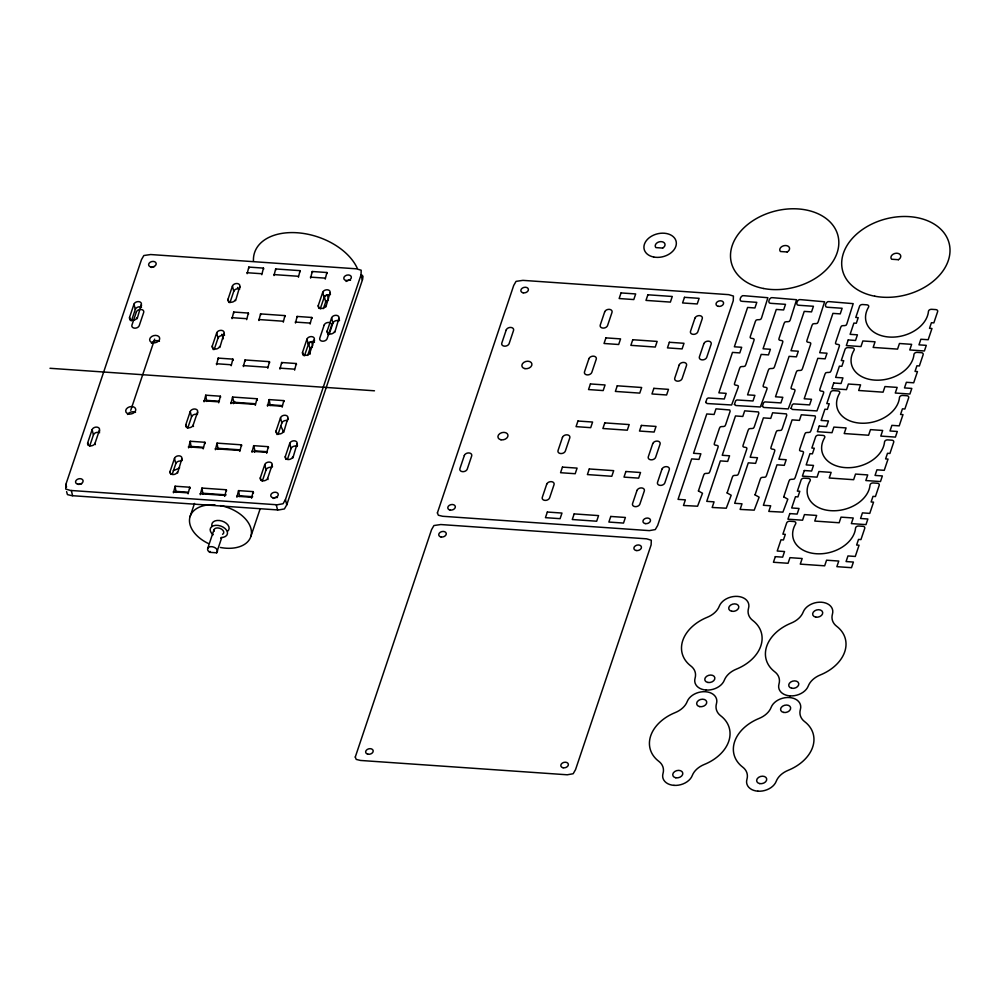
<?xml version="1.0" encoding="UTF-8"?>
<svg xmlns="http://www.w3.org/2000/svg" width="1000" height="1000" viewBox="0 0 1000 1000"><rect width="100%" height="100%" fill="white"/><g stroke="black" fill="none" stroke-linecap="round" stroke-linejoin="round"><path stroke-width="1.5" d="M66.6 491.625L67.425 494.6L71.725 495.65L278.475 509.988L284.4 508.938L286.775 504.825L362.6 279.387L363 276.312L361.637 274.775M221.838 334.275L223.538 335.613M237.587 287.45L237.862 288.438L239.587 288.812M65.875 484.375L65.713 489.038L70.388 490.438L277.15 504.787L283.075 503.738L285.438 499.613L361.037 274.875L361.2 270.225L356.525 268.825L150.675 254.537L143.837 255.525L141.475 259.637L65.875 484.375L66.537 486.987M130.4 320.525L129.575 317.275L133.988 304.163A3.837 2.737 -14.3 0 1 138.588 301.613A3.837 2.737 -14.3 0 1 141.3 304.675L141.55 305.65M88.362 445.375L87.7 442.775L92.112 429.663A3.837 2.737 -14.3 0 1 96.725 427.113A3.837 2.737 -14.3 0 1 99.438 430.175L99.688 431.15M131.45 320.838L135.312 309.363L133.988 304.163M89.588 446.337L93.438 434.862L92.112 429.663M137.137 318.75L141.3 304.675M95.35 444.588L95.025 443.288L99.438 430.175M130.738 410.3L154.675 339.137M170.825 474.412L170.075 471.488L174.488 458.375A3.837 2.737 -14.3 0 1 179.088 455.825A3.837 2.737 -14.3 0 1 181.8 458.888L182.213 460.513M186.575 427.6L185.825 424.663L190.238 411.562A3.837 2.737 -14.3 0 1 194.838 409A3.837 2.737 -14.3 0 1 197.55 412.062L197.8 413.038M213.2 349.588L212.288 346.012L216.688 332.9A3.837 2.737 -14.3 0 1 221.3 330.35A3.837 2.737 -14.3 0 1 224.013 333.413L224.513 335.363M228.863 302.438L228.038 299.188L232.438 286.075A3.837 2.737 -14.3 0 1 237.05 283.525A3.837 2.737 -14.3 0 1 239.762 286.588L240.012 287.562M172.225 474.237L175.812 463.587L174.488 458.375M187.7 428.237L191.562 416.763L190.238 411.562M214.163 349.575L218.025 338.1L216.688 332.9M229.913 302.75L233.762 291.288L232.438 286.075M177.638 472.975L181.8 458.888M193.475 426.475L193.137 425.175L197.55 412.062M219.85 347.5L224.013 333.413M235.6 300.675L239.762 286.588M173.463 492.8L175.113 486.213L189.75 487.225L190.075 488.525M188.588 447.863L190.225 441.262L204.862 442.275L205.2 443.575M204.088 401.788L205.725 395.188L220.362 396.213L220.613 397.188M216.562 364.7L218.2 358.113L232.838 359.125L233.162 360.425M232.05 318.637L233.7 312.038L248.337 313.062L248.588 314.037M247.175 273.688L248.812 267.087L263.45 268.113L263.7 269.088M176.088 492.463L175.113 486.213M191.2 447.525L190.225 441.262M206.7 401.45L205.725 395.188M188.1 493.825L189.75 487.225M203.225 448.875L204.862 442.275M218.725 402.8L220.362 396.213M231.2 365.725L232.838 359.125M246.688 319.65L248.337 313.062M261.812 274.7L263.45 268.113M190.075 516.587L194.5 503.438M200.3 494.663L201.95 488.075L226.337 489.762L226.588 490.737M215.425 449.725L217.062 443.125L241.462 444.825L241.713 445.8M230.925 403.65L232.562 397.05L256.962 398.75L257.375 400.375M243.4 366.562L245.037 359.975L269.438 361.662L269.675 362.638M258.888 320.5L260.538 313.9L284.925 315.6L285.175 316.575M274.012 275.55L275.65 268.95L300.05 270.65L300.3 271.625M202.913 494.325L201.95 488.075M218.038 449.387L217.062 443.125M233.412 403.663L233.888 402.262L232.562 397.05M224.7 496.362L226.337 489.762M239.825 451.413L241.462 444.825M255.312 405.337L256.962 398.75M267.787 368.263L269.438 361.662M283.288 322.188L284.925 315.6M298.412 277.238L300.05 270.65M207.662 548.538L213.962 529.812M220.863 538.288A5.112 3.25 18.6 0 0 221.675 537.812L216.625 552.8L209.662 552.312L209.975 551.375M236.9 497.212L238.538 490.613L253.175 491.625L253.512 492.925M252.013 452.262L253.663 445.662L268.3 446.688L268.55 447.663M267.512 406.188L269.163 399.6L283.8 400.613L284.037 401.587M279.988 369.113L281.625 362.512L296.262 363.525L296.512 364.5M295.487 323.038L297.125 316.438L311.762 317.462L312.013 318.438M310.6 278.087L312.25 271.5L326.887 272.512L327.137 273.488M239.625 496.525L238.538 490.613M254.513 452.275L254.988 450.875L253.663 445.662M270.25 405.5L269.163 399.6M251.537 498.225L253.175 491.625M266.663 453.275L268.3 446.688M282.15 407.2L283.8 400.613M294.625 370.125L296.262 363.525M310.125 324.05L311.762 317.462M325.238 279.1L326.887 272.512M261 480.35L260.338 477.75L264.75 464.637A3.837 2.737 -14.3 0 1 269.363 462.088A3.837 2.737 -14.3 0 1 272.075 465.15L272.488 466.775M277 434.513L276.087 430.938L280.5 417.825A3.837 2.737 -14.3 0 1 285.1 415.262A3.837 2.737 -14.3 0 1 287.825 418.325L288.15 419.637M303.375 355.525L302.55 352.275L306.962 339.162A3.837 2.737 -14.3 0 1 311.562 336.613A3.837 2.737 -14.3 0 1 314.275 339.675L314.525 340.65M319.05 308.375L318.3 305.45L322.713 292.35A3.837 2.737 -14.3 0 1 327.312 289.788A3.837 2.737 -14.3 0 1 330.025 292.85L330.438 294.475M262.225 481.312L266.075 469.85L264.75 464.637M277.975 434.5L281.825 423.025L280.5 417.825M304.425 355.838L309.088 342.362L314.375 340.9M320.225 308.875L324.712 295.725L329.525 294.7M307.638 355.45L310.287 347.75L312.4 346.9M323.387 308.625L326.037 300.938L328.438 300.087M267.987 479.562L267.663 478.263L272.075 465.15M283.663 432.413L287.825 418.325M310.2 354.087L309.875 352.788L314.275 339.675M325.863 306.938L330.025 292.85M250.85 536.475L260.188 508.713M328.1 334.562L327.188 330.988L331.6 317.875A3.837 2.737 -14.3 0 1 336.2 315.325A3.837 2.737 -14.3 0 1 338.913 318.387L339.5 320.662M286.062 459.412L285.312 456.488L289.725 443.375A3.837 2.737 -14.3 0 1 294.337 440.825A3.837 2.737 -14.3 0 1 297.05 443.888L297.462 445.513M329.062 334.55L332.925 323.075L331.6 317.875M287.475 459.237L291.05 448.575L289.725 443.375M334.75 332.475L338.913 318.387M292.887 457.975L297.05 443.888M246.925 272.712L261.562 273.725M273.762 274.575L298.163 276.262M310.363 277.113L325 278.125M231.812 317.663L246.45 318.675M258.637 319.525L283.038 321.213M295.238 322.062L309.875 323.075M216.312 363.725L230.95 364.75M243.15 365.588L267.538 367.287M279.738 368.137L294.375 369.15M50 368.288L374.475 390.8M207.05 400.4L219.4 401.25M233.888 402.262L255.238 403.738M270.487 404.8L282.375 405.625M203.837 400.812L218.475 401.825M230.675 402.675L255.062 404.363M267.262 405.213L281.9 406.225M191.55 446.463L203.45 447.287M218.388 448.325L239.737 449.812M254.988 450.875L267.337 451.725M188.337 446.887L202.975 447.9M215.175 448.75L239.575 450.438M251.775 451.287L266.413 452.3M176.438 491.413L188.325 492.238M203.275 493.275L226.137 494.862M239.862 495.812L252.675 496.7M173.225 491.825L187.862 492.85M200.05 493.688L224.45 495.387M236.65 496.238L251.287 497.25M361.037 274.875L362.362 280.087M327.425 294.913L328.413 298.812M324.35 296.613L325.675 301.812M322.713 292.35L324.038 297.55A3.837 2.737 -14.3 0 1 329.613 295.175M312.25 271.5L312.5 272.475M311.675 341.725L312.663 345.625M308.6 343.438L309.925 348.638M306.962 339.162L308.288 344.363A3.837 2.737 -14.3 0 1 314.462 342.238M297.125 316.438L297.375 317.413M275.65 268.95L275.9 269.925M281.625 362.512L281.875 363.488M248.812 267.087L249.062 268.062M260.538 313.9L260.775 314.875M285.438 499.613L286.775 504.825M233.7 312.038L233.95 313.012M245.037 359.975L245.287 360.95M276.238 504.725L277.562 509.938M222.362 334.888L223.363 338.8M218.2 358.113L218.45 359.087M71.3 490.513L72.625 495.712M253.463 261.137A55 34.938 18.6 0 1 297.238 232.763A55 34.938 18.6 0 1 357.3 268.35M346.087 281.462A3.837 2.737 -14.3 0 1 350.5 280.262M151.488 267.475A3.837 2.737 -14.3 0 1 154.35 266.613M273.288 498.475A3.837 2.737 -14.3 0 1 277.425 497.512M78.737 484.525A3.837 2.737 -14.3 0 1 81.6 483.875M219.6 346.512A3.837 2.737 -14.3 0 1 215 349.075A3.837 2.737 -14.3 0 1 212.288 346.012M218.025 338.1A3.837 2.737 -14.3 0 1 223.6 335.725M235.35 299.7A3.837 2.737 -14.3 0 1 230.75 302.25A3.837 2.737 -14.3 0 1 228.038 299.188M233.762 291.288A3.837 2.737 -14.3 0 1 239.65 289.025M325.613 305.963A3.837 2.737 -14.3 0 1 321.012 308.512A3.837 2.737 -14.3 0 1 318.3 305.45M309.875 352.788A3.837 2.737 -14.3 0 1 305.262 355.337A3.837 2.737 -14.3 0 1 302.55 352.275M191.562 416.763A3.837 2.737 -14.3 0 1 197.45 414.5M193.137 425.175A3.837 2.737 -14.3 0 1 188.538 427.738A3.837 2.737 -14.3 0 1 185.825 424.663M175.812 463.587A3.837 2.737 -14.3 0 1 181.388 461.2M177.4 472A3.837 2.737 -14.3 0 1 172.787 474.55A3.837 2.737 -14.3 0 1 170.075 471.488M267.663 478.263A3.837 2.737 -14.3 0 1 263.062 480.812A3.837 2.737 -14.3 0 1 260.338 477.75M266.075 469.85A3.837 2.737 -14.3 0 1 271.65 467.475M283.412 431.438A3.837 2.737 -14.3 0 1 278.812 434A3.837 2.737 -14.3 0 1 276.087 430.938M281.825 423.025A3.837 2.737 -14.3 0 1 287.4 420.65M334.513 331.5A3.837 2.737 -14.3 0 1 329.9 334.05A3.837 2.737 -14.3 0 1 327.188 330.988M332.925 323.075A3.837 2.737 -14.3 0 1 338.5 320.7M291.05 448.575A3.837 2.737 -14.3 0 1 297.238 446.463M292.638 457A3.837 2.737 -14.3 0 1 288.038 459.55A3.837 2.737 -14.3 0 1 285.312 456.488M136.9 317.775A3.837 2.737 -14.3 0 1 132.287 320.337A3.837 2.737 -14.3 0 1 129.575 317.275M135.312 309.363A3.837 2.737 -14.3 0 1 141.488 307.238M95.025 443.288A3.837 2.737 -14.3 0 1 90.425 445.838A3.837 2.737 -14.3 0 1 87.7 442.775M93.438 434.862A3.837 2.737 -14.3 0 1 99.625 432.738M151.438 343.325A5.112 3.65 -14.3 0 1 159.45 341.213M127.5 414.487A5.112 3.65 -14.3 0 1 135.512 412.388M179.65 467.85A40.925 29.25 -14.3 0 1 173.312 470.662M213.175 534.763A8.95 5.688 18.6 0 1 213.475 525.75A8.95 5.688 18.6 0 1 226.575 530.25A8.95 5.688 18.6 0 1 221.137 537.5M280.7 426.15A31.975 20.312 18.6 0 1 283.4 432.2M220.575 505.6A31.975 20.312 18.6 0 1 251.462 532.562A31.975 20.312 18.6 0 1 220.35 547.463M208.4 543.525A31.975 20.312 18.6 0 1 189.662 518.312A31.975 20.312 18.6 0 1 214.938 504.85M212.1 526.487A8.95 5.688 18.6 0 1 221.925 521.025A8.95 5.688 18.6 0 1 227.6 531.237M214.05 531.375A5.112 3.25 18.6 0 1 219.913 528.337A5.112 3.25 18.6 0 1 222.587 534.312M209.662 552.312A5.112 3.25 18.6 0 1 208.463 547.425A5.112 3.25 18.6 0 1 215.338 547.913A5.112 3.25 18.6 0 1 216.625 552.8M234.675 401.475A2.562 1.625 18.6 0 1 233.463 402.312M355.275 757.05L356.2 759.4L360.487 760.45L567.238 774.788L573.175 773.737L575.538 769.625L651.125 544.888L651.3 540.225L646.612 538.825L440.775 524.538L433.925 525.538L431.562 529.65L355.275 757.05M437.4 512.888L438.325 515.225L442.612 516.275L649.375 530.625L655.3 529.562L657.663 525.45L733.263 300.712L733.425 296.05L728.75 294.65L522.9 280.363L516.062 281.363L513.7 285.475L437.4 512.888M698.425 490.95L702.5 493.25L697.575 506.213L683.475 505.487L685.362 499.875L678.05 499.363L691.65 458.913L698.975 459.412L700.863 453.8L693.55 453.288L706.775 413.963L714.1 414.475L715.987 408.85L729.75 409.975L730.138 411.275L725.588 424.85C725.025 428.312 720 424.8 719.438 428.263L714.4 443.237C712.775 446.6 719.65 443.963 718.025 447.325L709.837 471.675C709.275 475.125 704.25 471.625 703.7 475.075L698.425 490.95M705.725 402.438L707.175 403.537L731.625 404.988L738.213 387.3C739.837 383.938 732.962 386.575 734.6 383.212L739.638 368.237C740.2 364.775 745.212 368.288 745.775 364.825L753.962 340.475C755.588 337.125 748.713 339.75 750.337 336.4L755.387 321.413C755.95 317.95 760.962 321.463 761.525 318L767.875 297.725L744.05 295.712C740.913 294.425 738.062 301.75 742.163 301.325L756.8 302.35L754.912 307.962L747.6 307.45L734.362 346.788L741.688 347.287L739.8 352.912L732.475 352.4L718.863 392.85L726.188 393.363L724.3 398.988L708.225 397.962L706.95 398.787L705.725 402.438M727.125 492.938L731.2 495.25L726.275 508.212L712.175 507.475L714.062 501.863L706.75 501.35L720.35 460.9L727.675 461.413L729.562 455.788L722.237 455.288L735.475 415.95L742.788 416.463L744.688 410.838L758.45 411.962L758.838 413.275L754.275 426.838C753.713 430.3 748.7 426.788 748.138 430.25L743.1 445.225C741.475 448.587 748.35 445.962 746.725 449.312L738.525 473.663C737.975 477.125 732.95 473.612 732.387 477.075L727.125 492.938M734.425 404.425L735.863 405.525L760.325 406.987L766.912 389.288C768.525 385.95 761.675 388.55 763.288 385.213L768.325 370.225C768.888 366.763 773.913 370.275 774.475 366.812L782.663 342.475C784.287 339.125 777.425 341.725 779.038 338.387L784.075 323.4C784.638 319.95 789.663 323.45 790.225 320L796.575 299.713L772.75 297.7C769.6 296.413 766.762 303.738 770.863 303.325L785.5 304.337L783.612 309.95L776.287 309.45L763.062 348.775L770.387 349.288L768.487 354.9L761.175 354.4L747.562 394.85L754.887 395.35L753 400.975L736.925 399.963L735.65 400.775L734.425 404.425M755.05 494.875L759.137 497.188L754.2 510.15L740.113 509.412L742 503.8L734.675 503.288L748.288 462.837L755.6 463.35L757.487 457.725L750.175 457.225L763.4 417.887L770.725 418.4L772.613 412.788L786.375 413.9L786.762 415.213L782.212 428.775C781.65 432.238 776.637 428.725 776.075 432.188L771.038 447.175C769.4 450.525 776.275 447.9 774.65 451.25L766.462 475.6C765.9 479.062 760.888 475.55 760.325 479.012L755.05 494.875M762.362 406.362L763.8 407.463L788.25 408.925L794.837 391.225C796.475 387.875 789.587 390.5 791.225 387.15L796.263 372.163C796.825 368.7 801.838 372.212 802.4 368.75L810.588 344.412C812.225 341.05 805.337 343.688 806.975 340.325L812.013 325.337C812.575 321.887 817.588 325.387 818.15 321.938L824.6 301.788L800.688 299.637C797.537 298.35 794.688 305.675 798.8 305.262L813.438 306.275L811.538 311.887L804.225 311.388L790.987 350.712L798.312 351.225L796.425 356.838L789.1 356.337L775.5 396.788L782.812 397.3L780.925 402.912L764.85 401.9L763.587 402.725L762.362 406.362M783.75 496.875L787.825 499.175L782.9 512.137L768.8 511.413L770.688 505.788L763.375 505.288L776.988 464.825L784.3 465.337L786.188 459.725L778.875 459.212L792.1 419.888L799.425 420.387L801.312 414.775L815.075 415.887L815.462 417.2L810.913 430.775C810.35 434.225 805.325 430.725 804.775 434.175L799.725 449.162C798.1 452.512 804.975 449.888 803.35 453.25L795.163 477.587C794.6 481.05 789.587 477.537 789.025 481L783.75 496.875M791.05 408.35L792.5 409.462L816.95 410.913L823.538 393.225C825.163 389.862 818.312 392.488 819.925 389.137L824.963 374.15C825.525 370.7 830.537 374.2 831.1 370.75L839.287 346.4C840.913 343.038 834.038 345.675 835.675 342.312L840.713 327.337C841.275 323.875 846.287 327.388 846.85 323.925L853.2 303.65L829.375 301.637C826.237 300.35 823.388 307.675 827.487 307.25L842.125 308.263L840.238 313.888L832.925 313.375L819.688 352.713L827.013 353.212L825.125 358.837L817.8 358.325L804.2 398.775L811.513 399.288L809.625 404.9L793.55 403.888L792.275 404.712L791.05 408.35M136.35 311.988L131.938 325.1A3.837 2.737 -14.3 0 0 134.65 328.162A3.837 2.737 -14.3 0 0 139.25 325.613L143.663 312.5A3.837 2.737 -14.3 0 0 140.95 309.438A3.837 2.737 -14.3 0 0 136.35 311.988M324.2 325.025L319.788 338.137A3.837 2.737 -14.3 0 0 322.5 341.2A3.837 2.737 -14.3 0 0 327.113 338.65L331.512 325.538A3.837 2.737 -14.3 0 0 328.8 322.475A3.837 2.737 -14.3 0 0 324.2 325.025M506.213 329.988L501.8 343.1A3.837 2.737 -14.3 0 0 504.513 346.163A3.837 2.737 -14.3 0 0 509.125 343.612L513.525 330.5A3.837 2.737 -14.3 0 0 510.812 327.438A3.837 2.737 -14.3 0 0 506.213 329.988M464.338 455.5L459.925 468.6A3.837 2.737 -14.3 0 0 462.65 471.662A3.837 2.737 -14.3 0 0 467.25 469.113L471.662 456A3.837 2.737 -14.3 0 0 468.938 452.938A3.837 2.737 -14.3 0 0 464.338 455.5M546.712 484.212L542.3 497.325A3.837 2.737 -14.3 0 0 545.013 500.387A3.837 2.737 -14.3 0 0 549.625 497.825L554.025 484.712A3.837 2.737 -14.3 0 0 551.312 481.65A3.837 2.737 -14.3 0 0 546.712 484.212M562.463 437.388L558.05 450.5A3.837 2.737 -14.3 0 0 560.763 453.562A3.837 2.737 -14.3 0 0 565.363 451.012L569.775 437.9A3.837 2.737 -14.3 0 0 567.062 434.837A3.837 2.737 -14.3 0 0 562.463 437.388M588.913 358.738L584.513 371.838A3.837 2.737 -14.3 0 0 587.225 374.9A3.837 2.737 -14.3 0 0 591.825 372.35L596.237 359.237A3.837 2.737 -14.3 0 0 593.525 356.175A3.837 2.737 -14.3 0 0 588.913 358.738M604.663 311.913L600.262 325.025A3.837 2.737 -14.3 0 0 602.975 328.088A3.837 2.737 -14.3 0 0 607.575 325.525L611.987 312.425A3.837 2.737 -14.3 0 0 609.275 309.35A3.837 2.737 -14.3 0 0 604.663 311.913M547.337 512.038L545.45 517.663L560.087 518.675L561.975 513.062L547.337 512.038M562.45 467.1L560.562 472.713L575.2 473.725L577.087 468.113L562.45 467.1M577.95 421.025L576.062 426.637L590.7 427.663L592.587 422.038L577.95 421.025M590.425 383.938L588.538 389.562L603.175 390.575L605.062 384.963L590.425 383.938M605.925 337.875L604.025 343.488L618.675 344.5L620.562 338.888L605.925 337.875M621.038 292.925L619.15 298.538L633.787 299.562L635.675 293.938L621.038 292.925M574.175 513.9L572.275 519.525L596.675 521.213L598.562 515.6L574.175 513.9M589.288 468.963L587.4 474.575L611.8 476.275L613.688 470.65L589.288 468.963M604.788 422.887L602.9 428.5L627.288 430.2L629.188 424.575L604.788 422.887M617.263 385.8L615.375 391.425L639.763 393.113L641.663 387.5L617.263 385.8M632.762 339.738L630.862 345.35L655.263 347.05L657.15 341.425L632.762 339.738M647.875 294.788L645.987 300.4L670.387 302.1L672.275 296.475L647.875 294.788M610.763 516.45L608.875 522.062L623.513 523.075L625.4 517.463L610.763 516.45M625.887 471.5L624 477.113L638.638 478.137L640.525 472.512L625.887 471.5M641.388 425.425L639.487 431.05L654.125 432.062L656.025 426.438L641.388 425.425M653.85 388.35L651.963 393.963L666.6 394.975L668.487 389.363L653.85 388.35M669.35 342.275L667.463 347.887L682.1 348.913L683.988 343.288L669.35 342.275M684.475 297.325L682.575 302.95L697.225 303.962L699.112 298.337L684.475 297.325M636.975 490.475L632.562 503.587A3.837 2.737 -14.3 0 0 635.288 506.65A3.837 2.737 -14.3 0 0 639.888 504.087L644.3 490.988A3.837 2.737 -14.3 0 0 641.587 487.925A3.837 2.737 -14.3 0 0 636.975 490.475M652.725 443.65L648.312 456.763A3.837 2.737 -14.3 0 0 651.025 459.825A3.837 2.737 -14.3 0 0 655.638 457.275L660.05 444.162A3.837 2.737 -14.3 0 0 657.325 441.1A3.837 2.737 -14.3 0 0 652.725 443.65M679.188 365L674.775 378.1A3.837 2.737 -14.3 0 0 677.487 381.163A3.837 2.737 -14.3 0 0 682.1 378.612L686.5 365.5A3.837 2.737 -14.3 0 0 683.787 362.438A3.837 2.737 -14.3 0 0 679.188 365M694.938 318.175L690.525 331.287A3.837 2.737 -14.3 0 0 693.238 334.35A3.837 2.737 -14.3 0 0 697.837 331.788L702.25 318.688A3.837 2.737 -14.3 0 0 699.538 315.625A3.837 2.737 -14.3 0 0 694.938 318.175M703.825 343.713L699.412 356.812A3.837 2.737 -14.3 0 0 702.125 359.875A3.837 2.737 -14.3 0 0 706.737 357.325L711.137 344.212A3.837 2.737 -14.3 0 0 708.425 341.15A3.837 2.737 -14.3 0 0 703.825 343.713M661.95 469.212L657.537 482.312A3.837 2.737 -14.3 0 0 660.263 485.387A3.837 2.737 -14.3 0 0 664.862 482.825L669.275 469.712A3.837 2.737 -14.3 0 0 666.55 466.65A3.837 2.737 -14.3 0 0 661.95 469.212M775.325 556.65L773.438 562.263L788.075 563.275L789.963 557.663L802.163 558.513L800.275 564.125L824.663 565.825L826.562 560.2L838.763 561.05L836.862 566.663L851.5 567.688L853.4 562.062L846.075 561.55L847.962 555.938L855.288 556.45L859.062 545.212L856.625 545.037L858.512 539.425L860.95 539.587L864.737 528.35A2.562 1.825 -14.3 0 0 862.925 526.312L858.7 526.013A2.562 1.825 -14.3 0 0 855.55 528.075A31.975 22.85 -14.3 0 1 816.25 553.737A31.975 22.85 -14.3 0 1 795.612 523.913A2.562 1.825 -14.3 0 0 793.962 521.525L789.737 521.237A2.562 1.825 -14.3 0 0 786.663 522.938L782.887 534.175L785.325 534.338L783.438 539.963L781 539.788L777.212 551.025L784.538 551.538L782.65 557.15L775.325 556.65M789.812 513.587L787.925 519.2L802.562 520.212L804.45 514.6L816.65 515.45L814.762 521.062L839.15 522.762L841.038 517.137L853.238 517.987L851.35 523.6L865.987 524.625L867.875 519L860.562 518.488L862.45 512.875L869.775 513.387L873.55 502.15L871.112 501.975L873 496.362L875.438 496.525L879.212 485.288A2.562 1.825 -14.3 0 0 877.412 483.25L873.175 482.95A2.562 1.825 -14.3 0 0 870.037 485.012A31.975 22.85 -14.3 0 1 830.738 510.675A31.975 22.85 -14.3 0 1 810.1 480.85A2.562 1.825 -14.3 0 0 808.45 478.462L804.225 478.175A2.562 1.825 -14.3 0 0 801.15 479.875L797.375 491.112L799.812 491.275L797.925 496.9L795.475 496.725L791.7 507.962L799.025 508.475L797.125 514.087L789.812 513.587M804.3 470.525L802.4 476.138L817.038 477.15L818.938 471.538L831.137 472.388L829.237 478L853.637 479.7L855.525 474.075L867.725 474.925L865.837 480.538L880.475 481.562L882.362 475.938L875.05 475.425L876.938 469.812L884.25 470.325L888.037 459.087L885.6 458.913L887.487 453.3L889.925 453.462L893.7 442.225A2.562 1.825 -14.3 0 0 891.9 440.188L887.663 439.888A2.562 1.825 -14.3 0 0 884.525 441.95A31.975 22.85 -14.3 0 1 845.225 467.612A31.975 22.85 -14.3 0 1 824.587 437.788A2.562 1.825 -14.3 0 0 822.938 435.4L818.7 435.112A2.562 1.825 -14.3 0 0 815.638 436.812L811.85 448.05L814.3 448.212L812.4 453.837L809.963 453.663L806.188 464.9L813.5 465.412L811.612 471.025L804.3 470.525M819.25 426.062L817.362 431.688L832 432.7L833.888 427.088L846.087 427.925L844.2 433.55L868.587 435.238L870.487 429.625L882.675 430.462L880.788 436.087L895.425 437.1L897.312 431.488L890 430.975L891.888 425.363L899.212 425.863L902.987 414.625L900.55 414.462L902.438 408.837L904.875 409.012L908.662 397.775A2.562 1.825 -14.3 0 0 906.85 395.725L902.613 395.438A2.562 1.825 -14.3 0 0 899.475 397.488A31.975 22.85 -14.3 0 1 860.175 423.15A31.975 22.85 -14.3 0 1 839.538 393.325A2.562 1.825 -14.3 0 0 837.887 390.95L833.662 390.65A2.562 1.825 -14.3 0 0 830.588 392.35L826.812 403.587L829.25 403.762L827.362 409.375L824.912 409.212L821.137 420.45L828.462 420.95L826.562 426.575L819.25 426.062M833.737 383L831.85 388.625L846.488 389.637L848.375 384.025L860.575 384.862L858.675 390.487L883.075 392.175L884.963 386.562L897.163 387.4L895.275 393.025L909.912 394.038L911.8 388.425L904.488 387.912L906.375 382.3L913.688 382.8L917.475 371.562L915.037 371.4L916.925 365.775L919.362 365.95L923.138 354.712A2.562 1.825 -14.3 0 0 921.338 352.663L917.1 352.375A2.562 1.825 -14.3 0 0 913.962 354.425A31.975 22.85 -14.3 0 1 874.663 380.1A31.975 22.85 -14.3 0 1 854.025 350.275A2.562 1.825 -14.3 0 0 852.375 347.887L848.138 347.587A2.562 1.825 -14.3 0 0 845.075 349.288L841.287 360.525L843.737 360.7L841.838 366.312L839.4 366.15L835.625 377.388L842.938 377.887L841.05 383.512L833.737 383M848.225 339.938L846.325 345.562L860.962 346.575L862.862 340.962L875.05 341.8L873.162 347.425L897.562 349.113L899.45 343.5L911.65 344.338L909.762 349.963L924.4 350.975L926.287 345.363L918.975 344.85L920.863 339.237L928.175 339.738L931.963 328.5L929.513 328.338L931.413 322.713L933.85 322.887L937.625 311.65A2.562 1.825 -14.3 0 0 935.812 309.6L931.587 309.312A2.562 1.825 -14.3 0 0 928.45 311.363A31.975 22.85 -14.3 0 1 889.137 337.038A31.975 22.85 -14.3 0 1 868.512 307.213A2.562 1.825 -14.3 0 0 866.862 304.825L862.625 304.525A2.562 1.825 -14.3 0 0 859.562 306.225L855.775 317.462L858.213 317.638L856.325 323.25L853.888 323.088L850.113 334.325L857.425 334.825L855.537 340.45L848.225 339.938M787.2 251.975L780.413 251.513A4.988 3.562 -14.3 0 1 782.188 246.363A4.988 3.562 -14.3 0 1 788.888 246.825A4.988 3.562 -14.3 0 1 787.2 251.975M898.388 259.7L891.587 259.225A4.988 3.562 -14.3 0 1 893.363 254.075A4.988 3.562 -14.3 0 1 900.075 254.537A4.988 3.562 -14.3 0 1 898.388 259.7M662.663 248.075L655.875 247.6A4.988 3.562 -14.3 0 1 657.65 242.463A4.988 3.562 -14.3 0 1 664.35 242.925A4.988 3.562 -14.3 0 1 662.663 248.075M653.637 257.013A16.475 11.775 -14.3 0 0 676.25 242A16.475 11.775 -14.3 0 0 650.5 236.825A16.475 11.775 -14.3 0 0 653.637 257.013M367.95 754.225A3.837 2.737 -14.3 0 0 373.175 750.688A3.837 2.737 -14.3 0 0 367.137 749.538A3.837 2.737 -14.3 0 0 367.95 754.225M563.125 767.775A3.837 2.737 -14.3 0 0 568.35 764.237A3.837 2.737 -14.3 0 0 562.312 763.088A3.837 2.737 -14.3 0 0 563.125 767.775M441.025 536.975A3.837 2.737 -14.3 0 0 446.25 533.438A3.837 2.737 -14.3 0 0 440.225 532.3A3.837 2.737 -14.3 0 0 441.025 536.975M636.2 550.525A3.837 2.737 -14.3 0 0 641.425 546.987A3.837 2.737 -14.3 0 0 635.388 545.837A3.837 2.737 -14.3 0 0 636.2 550.525M718.337 306.35A3.837 2.737 -14.3 0 0 723.562 302.812A3.837 2.737 -14.3 0 0 717.525 301.663A3.837 2.737 -14.3 0 0 718.337 306.35M523.162 292.812A3.837 2.737 -14.3 0 0 528.387 289.275A3.837 2.737 -14.3 0 0 522.35 288.125A3.837 2.737 -14.3 0 0 523.162 292.812M645.263 523.6A3.837 2.737 -14.3 0 0 650.475 520.062A3.837 2.737 -14.3 0 0 644.45 518.913A3.837 2.737 -14.3 0 0 645.263 523.6M450.087 510.05A3.837 2.737 -14.3 0 0 455.312 506.512A3.837 2.737 -14.3 0 0 449.275 505.375A3.837 2.737 -14.3 0 0 450.087 510.05M524.938 368.625A5.112 3.65 -14.3 0 0 531.9 363.9A5.112 3.65 -14.3 0 0 523.862 362.375A5.112 3.65 -14.3 0 0 524.938 368.625M501 439.787A5.112 3.65 -14.3 0 0 507.962 435.075A5.112 3.65 -14.3 0 0 499.925 433.537A5.112 3.65 -14.3 0 0 501 439.787M783.662 712.438A5.112 3.65 -14.3 0 0 790.625 707.712A5.112 3.65 -14.3 0 0 782.588 706.188A5.112 3.65 -14.3 0 0 783.662 712.438M759.725 783.6A5.112 3.65 -14.3 0 0 766.688 778.888A5.112 3.65 -14.3 0 0 758.65 777.35A5.112 3.65 -14.3 0 0 759.725 783.6M757.913 791.188A15.35 10.962 -14.3 0 0 776.188 781.363A20.463 14.625 -14.3 0 1 788.225 770.288A40.925 29.25 -14.3 0 0 804.6 721.6A20.463 14.625 -14.3 0 1 800.387 709.4A15.35 10.962 -14.3 0 0 789.412 697.537A15.35 10.962 -14.3 0 0 771.137 707.362A20.463 14.625 -14.3 0 1 759.087 718.438A40.925 29.25 -14.3 0 0 742.712 767.125A20.463 14.625 -14.3 0 1 746.925 779.338A15.35 10.962 -14.3 0 0 757.913 791.188M673.988 785.362A15.35 10.962 -14.3 0 0 692.262 775.537A20.463 14.625 -14.3 0 1 704.3 764.463A40.925 29.25 -14.3 0 0 720.688 715.775A20.463 14.625 -14.3 0 1 716.475 703.575A15.35 10.962 -14.3 0 0 705.487 691.725A15.35 10.962 -14.3 0 0 687.212 701.538A20.463 14.625 -14.3 0 1 675.175 712.613A40.925 29.25 -14.3 0 0 658.787 761.312A20.463 14.625 -14.3 0 1 663 773.512A15.35 10.962 -14.3 0 0 673.988 785.362M675.812 777.775A5.112 3.65 -14.3 0 0 682.775 773.062A5.112 3.65 -14.3 0 0 674.725 771.538A5.112 3.65 -14.3 0 0 675.812 777.775M699.75 706.612A5.112 3.65 -14.3 0 0 706.712 701.888A5.112 3.65 -14.3 0 0 698.662 700.362A5.112 3.65 -14.3 0 0 699.75 706.612M731.812 611.287A5.112 3.65 -14.3 0 0 738.775 606.575A5.112 3.65 -14.3 0 0 730.725 605.037A5.112 3.65 -14.3 0 0 731.812 611.287M707.875 682.463A5.112 3.65 -14.3 0 0 714.837 677.738A5.112 3.65 -14.3 0 0 706.787 676.213A5.112 3.65 -14.3 0 0 707.875 682.463M706.05 690.037A15.35 10.962 -14.3 0 0 724.325 680.212A20.463 14.625 -14.3 0 1 736.375 669.137A40.925 29.25 -14.3 0 0 752.75 620.45A20.463 14.625 -14.3 0 1 748.538 608.25A15.35 10.962 -14.3 0 0 737.55 596.4A15.35 10.962 -14.3 0 0 719.275 606.213A20.463 14.625 -14.3 0 1 707.237 617.288A40.925 29.25 -14.3 0 0 690.863 665.987A20.463 14.625 -14.3 0 1 695.075 678.188A15.35 10.962 -14.3 0 0 706.05 690.037M789.975 695.863A15.35 10.962 -14.3 0 0 808.25 686.038A20.463 14.625 -14.3 0 1 820.288 674.963A40.925 29.25 -14.3 0 0 836.663 626.275A20.463 14.625 -14.3 0 1 832.45 614.075A15.35 10.962 -14.3 0 0 821.475 602.225A15.35 10.962 -14.3 0 0 803.2 612.038A20.463 14.625 -14.3 0 1 791.162 623.112A40.925 29.25 -14.3 0 0 774.775 671.812A20.463 14.625 -14.3 0 1 778.988 684.013A15.35 10.962 -14.3 0 0 789.975 695.863M791.787 688.275A5.112 3.65 -14.3 0 0 798.75 683.562A5.112 3.65 -14.3 0 0 790.713 682.038A5.112 3.65 -14.3 0 0 791.787 688.275M815.738 617.112A5.112 3.65 -14.3 0 0 822.688 612.4A5.112 3.65 -14.3 0 0 814.65 610.862A5.112 3.65 -14.3 0 0 815.738 617.112M763.6 288.5A55 39.3 -14.3 0 0 838.413 237.763A55 39.3 -14.3 0 0 751.963 221.337A55 39.3 -14.3 0 0 763.6 288.5M874.788 296.212A55 39.3 -14.3 0 0 949.6 245.475A55 39.3 -14.3 0 0 863.15 229.05A55 39.3 -14.3 0 0 874.788 296.212M346.112 280.525A3.837 2.737 -14.3 0 0 351.337 276.988A3.837 2.737 -14.3 0 0 345.3 275.837A3.837 2.737 -14.3 0 0 346.112 280.525M150.938 266.975A3.837 2.737 -14.3 0 0 156.163 263.438A3.837 2.737 -14.3 0 0 150.125 262.288A3.837 2.737 -14.3 0 0 150.938 266.975M273.038 497.762A3.837 2.737 -14.3 0 0 278.25 494.225A3.837 2.737 -14.3 0 0 272.225 493.088A3.837 2.737 -14.3 0 0 273.038 497.762M77.862 484.225A3.837 2.737 -14.3 0 0 83.088 480.688A3.837 2.737 -14.3 0 0 77.05 479.538A3.837 2.737 -14.3 0 0 77.862 484.225M152.713 342.788A5.112 3.65 -14.3 0 0 159.675 338.075A5.112 3.65 -14.3 0 0 151.637 336.55A5.112 3.65 -14.3 0 0 152.713 342.788M128.775 413.963A5.112 3.65 -14.3 0 0 135.738 409.237A5.112 3.65 -14.3 0 0 127.7 407.713A5.112 3.65 -14.3 0 0 128.775 413.963"/></g></svg>
